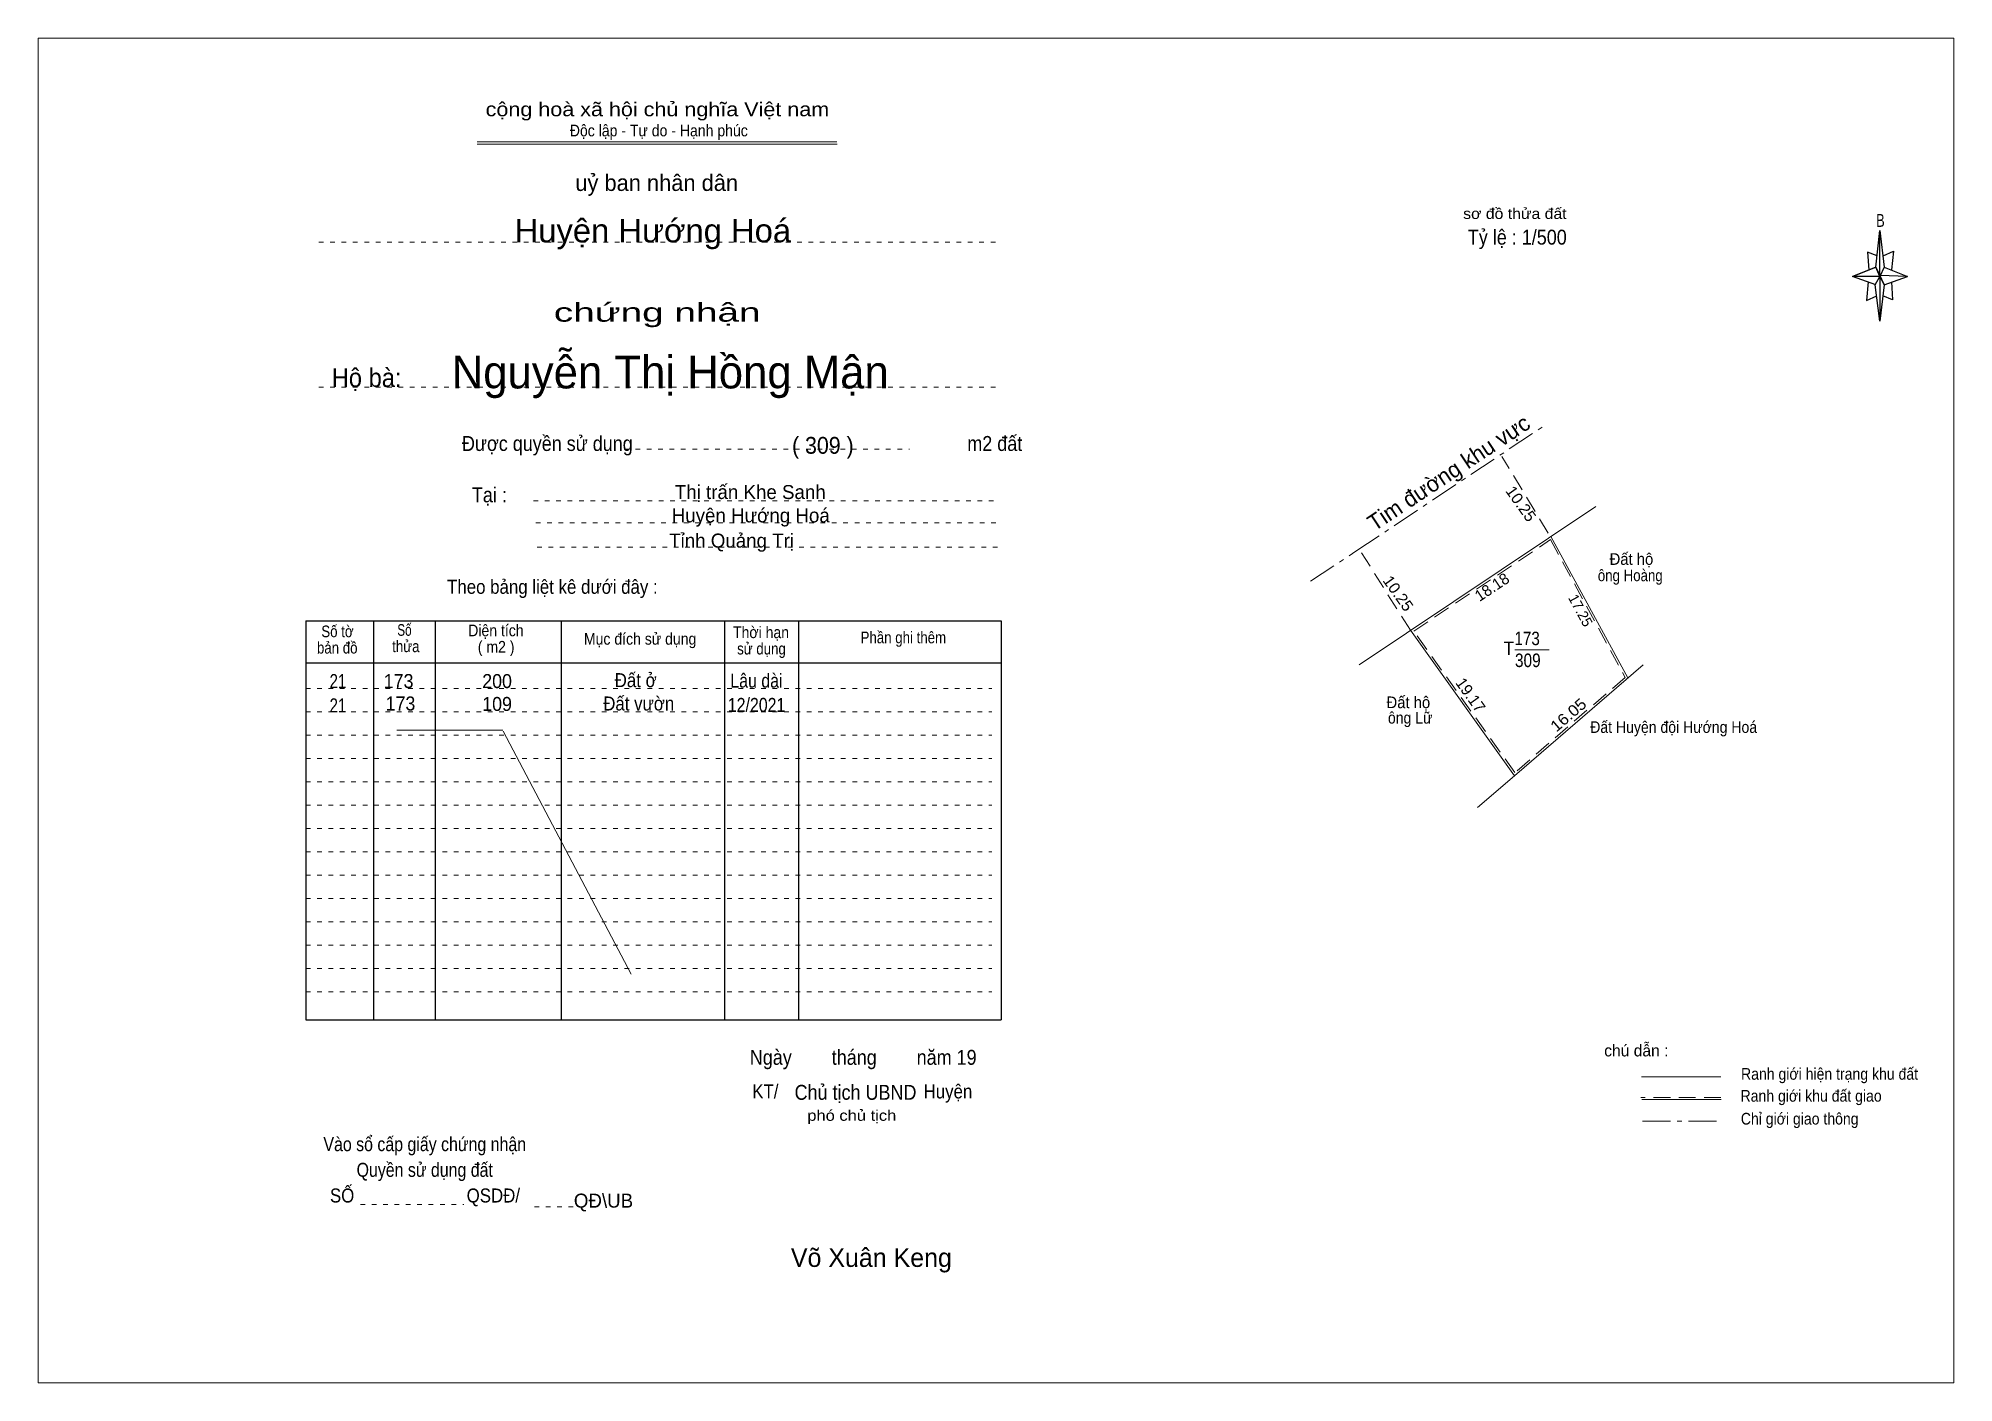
# Model space of a CAD drawing. Header units: centimetres. Extents: x -0.5 to 40.5, y 0 to 28.8.
import ezdxf
from ezdxf.enums import TextEntityAlignment as Align

# ---------------------------------------------------------------- set-up
doc = ezdxf.new("R2010")
doc.units = ezdxf.units.CM
doc.header["$LTSCALE"] = 0.12
for name, pattern in [('DOT_DASHED', [7.7, 5, -1.2, 0.3, -1.2]), ('DOTTED', [1.5, 0.3, -1.2]), ('MEDIUM_DASHED', [4.5, 3, -1.5])]:
    doc.linetypes.add(name, pattern=pattern)
for name, color, linetype, lineweight in [('1', 7, 'DOTTED', 13), ('2', 7, 'Continuous', 13), ('50', 7, 'Continuous', 25)]:
    doc.layers.add(name, color=color, linetype=linetype, lineweight=lineweight)
doc.layers.add('34', color=7, linetype='Continuous')
doc.layers.add('51', color=7, linetype='Continuous')

msp = doc.modelspace()

# ---------------------------------------------------------------- linework, layer by layer
at = {"layer": '1', "linetype": 'Continuous'}
for p, q in [((8.91, 26.55), (16.62, 26.55)), ((8.91, 26.5), (16.63, 26.5))]:
    msp.add_line(p, q, dxfattribs=at)
at = {"layer": '1'}
for p, q in [((5.52, 24.4), (20.02, 24.4)), ((5.52, 21.3), (20.02, 21.3)), ((12.06, 19.97), (18.18, 19.97)), ((10.12, 18.86), (20.06, 18.86)), ((10.17, 18.39), (20.11, 18.39)), ((10.2, 17.87), (20.14, 17.87)), ((5.24, 14.84), (19.94, 14.84)), ((5.24, 14.34), (19.94, 14.34)), ((5.24, 13.84), (19.94, 13.84)), ((5.24, 13.34), (19.94, 13.34)), ((5.24, 12.84), (19.94, 12.84)), ((5.24, 12.34), (19.94, 12.34)), ((5.24, 11.84), (19.94, 11.84)), ((5.24, 11.34), (19.94, 11.34)), ((5.24, 10.84), (19.94, 10.84)), ((5.24, 10.34), (19.94, 10.34)), ((5.24, 9.84), (19.94, 9.84)), ((5.24, 9.34), (19.94, 9.34)), ((5.24, 8.84), (19.94, 8.84)), ((5.24, 8.34), (19.94, 8.34)), ((6.41, 3.79), (8.63, 3.79)), ((10.14, 3.74), (11.2, 3.74))]:
    msp.add_line(p, q, dxfattribs=at)
at = {"layer": '1', "linetype": 'Continuous', "lineweight": 25}
for p, q in [((5.24, 16.29), (20.14, 16.29)), ((5.24, 16.29), (5.24, 7.74)), ((6.69, 16.29), (6.69, 7.74)), ((8.01, 16.29), (8.01, 7.74)), ((10.71, 16.29), (10.71, 7.74)), ((14.21, 16.29), (14.21, 7.74)), ((15.8, 16.29), (15.8, 7.74)), ((20.14, 16.29), (20.14, 7.74)), ((5.24, 15.39), (20.14, 15.39)), ((5.24, 7.74), (20.14, 7.74))]:
    msp.add_line(p, q, dxfattribs=at)
at = {"layer": '1', "linetype": 'Continuous'}
msp.add_lwpolyline([(-0.49, -0.03), (40.55, -0.03), (40.55, 28.77), (-0.49, 28.77)], close=True, dxfattribs=at)
at = {"layer": '2', "linetype": 'DOT_DASHED'}
for p, q in [((27.74, 17.78), (31.79, 20.48)), ((26.77, 17.14), (27.74, 17.78))]:
    msp.add_line(p, q, dxfattribs=at)
at = {"layer": '2', "linetype": 'MEDIUM_DASHED'}
for p, q in [((31.86, 18.17), (30.87, 19.81)), ((28.91, 16.09), (27.86, 17.75))]:
    msp.add_line(p, q, dxfattribs=at)
at = {"layer": '2'}
for p, q in [((27.81, 15.35), (32.88, 18.74)), ((33.57, 15.07), (31.92, 18.1)), ((31.14, 12.97), (28.91, 16.09)), ((31.15, 15.67), (31.88, 15.67)), ((33.9, 15.35), (31.14, 12.97)), ((33.9, 15.35), (31.14, 12.97)), ((31.14, 12.97), (30.35, 12.29))]:
    msp.add_line(p, q, dxfattribs=at)
at = {"layer": '2', "linetype": 'MEDIUM_DASHED'}
msp.add_lwpolyline([(31.15, 13.04), (28.98, 16.07), (31.91, 18.03), (33.51, 15.08)], close=True, dxfattribs=at)
at = {"layer": '50'}
for p, q in [((38.88, 23.87), (38.97, 24.65)), ((39.06, 23.87), (39.56, 23.67)), ((38.88, 23.49), (38.38, 23.67)), ((39.06, 23.49), (38.97, 22.71)), ((39.22, 23.55), (39.24, 23.17)), ((39.24, 23.17), (39.03, 23.25))]:
    msp.add_line(p, q, dxfattribs=at)
at = {"layer": '50', "lineweight": 13}
for p, q in [((7.19, 13.95), (9.46, 13.95)), ((9.47, 13.93), (12.21, 8.72)), ((35.56, 6.52), (33.86, 6.52)), ((35.57, 6.04), (33.87, 6.04))]:
    msp.add_line(p, q, dxfattribs=at)
at = {"layer": '50', "linetype": 'MEDIUM_DASHED', "lineweight": 13}
msp.add_line((35.56, 6.08), (33.85, 6.08), dxfattribs=at)
at = {"layer": '50', "linetype": 'DOT_DASHED', "lineweight": 13}
msp.add_line((33.88, 5.57), (35.59, 5.57), dxfattribs=at)
at = {"layer": '50'}
for points in [[(38.97, 24.65), (39.06, 23.87), (38.97, 23.67)], [(38.97, 23.67), (38.38, 23.67), (38.88, 23.87), (39.06, 23.49), (39.56, 23.67), (38.97, 23.69)], [(38.97, 23.67), (38.97, 22.71), (38.87, 23.49)]]:
    msp.add_lwpolyline(points, close=True, dxfattribs=at)
for points in [[(38.97, 23.67), (38.88, 23.87), (38.38, 23.67)], [(38.91, 24.11), (38.7, 24.19), (38.73, 23.81)], [(39.04, 24.11), (39.26, 24.21), (39.22, 23.81)], [(38.72, 23.55), (38.68, 23.15), (38.9, 23.25)], [(38.97, 23.67), (39.06, 23.49), (39.56, 23.67)]]:
    msp.add_lwpolyline(points, dxfattribs=at)

# ---------------------------------------------------------------- texts
at = {"layer": '1'}
for s, height, width, p in [('cộng hoà xã hội chủ nghĩa Việt nam', 0.3, 1.15, (12.775, 27.1)), ('Độc lập - Tự do - Hạnh phúc', 0.25, 0.9, (12.805, 26.67)), ('chứng nhận', 0.4, 1.55, (12.77, 22.7)), ('Được quyền sử dụng                                                                   m2 đất', 0.32, 0.9, (14.59, 19.93)), ('Tại :', 0.32, 0.9, (9.175, 18.83)), ('Theo bảng liệt kê dưới đây :', 0.3, 0.9, (10.525, 16.87)), ('Số tờ', 0.25, 0.85, (5.92, 15.94)), ('Số ', 0.25, 0.75, (7.39, 15.97)), ('Diện tích', 0.25, 0.9, (9.315, 15.96)), ('Mục đích sử dụng', 0.25, 0.9, (12.405, 15.78)), ('Thời hạn', 0.25, 0.9, (14.995, 15.92)), ('Phần ghi thêm', 0.25, 0.85, (18.045, 15.81)), ('bản đồ', 0.25, 0.85, (5.915, 15.59)), ('thửa', 0.25, 0.85, (7.385, 15.62)), ('( m2 )', 0.25, 0.9, (9.32, 15.61)), ('sử dụng', 0.25, 0.85, (15.005, 15.57)), ('Ngày        tháng        năm 19', 0.32, 0.9, (17.185, 6.78)), ('Chủ tịch UBND', 0.32, 0.9, (17.02, 6.03)), ('Vào sổ cấp giấy chứng nhận', 0.3, 0.85, (7.79, 4.93)), ('Quyền sử dụng đất', 0.3, 0.85, (7.79, 4.38)), ('SỐ                        QSDĐ/', 0.3, 0.9, (7.795, 3.83))]:
    msp.add_text(s, height=height, dxfattribs=dict(at, width=width)).set_placement(p, align=Align.CENTER)
msp.add_text('uỷ ban nhân dân', height=0.35, dxfattribs=at).set_placement((12.76, 25.5), align=Align.CENTER)
at = {"layer": '2'}
for s, height, rotation, p in [('Tim đường khu vực', 0.3451, 33.602, (29.8245, 19.3195)), ('18.18', 0.2395, 33.602, (30.7237, 16.915)), ('17.25', 0.22, 298.412, (32.4573, 16.4623)), ('19.17', 0.243, 305.569, (30.0998, 14.6307))]:
    msp.add_text(s, height=height, rotation=rotation, dxfattribs=at).set_placement(p, align=Align.CENTER)
for s, rotation, width, p in [('10.25', 305.569, 1.05, (31.1804, 18.7298)), ('10.25', 305.569, 1.05, (28.5504, 16.8098)), ('16.05', 40.751, 1.1, (32.3717, 14.1844))]:
    msp.add_text(s, height=0.24, rotation=rotation, dxfattribs=dict(at, width=width)).set_placement(p, align=Align.CENTER)
for s, height, width, p in [('Đất hộ', 0.25, 0.95, (33.645, 17.49)), ('ông Hoàng', 0.25, 0.85, (33.62, 17.14)), ('173', 0.2879, 0.85, (31.41, 15.77)), ('309', 0.29, 0.85, (31.425, 15.3)), ('Đất hộ', 0.25, 0.95, (28.865, 14.42)), ('ông Lữ', 0.25, 0.9, (28.905, 14.09)), ('Đất Huyện đội Hướng Hoá', 0.25, 0.9, (34.55, 13.89))]:
    msp.add_text(s, height=height, dxfattribs=dict(at, width=width)).set_placement(p, align=Align.CENTER)
at = {"layer": '2', "width": 0.95}
msp.add_text('T', height=0.2879, dxfattribs=at).set_placement((31.13, 15.56), align=Align.RIGHT)
at = {"layer": '34'}
for s, height, width, p in [('Huyện Hướng Hoá ', 0.5, 1.05, (12.775, 24.4)), ('Hộ bà:', 0.4, 0.95, (6.545, 21.3)), ('( 309 )', 0.36, 0.95, (16.32, 19.87)), ('21', 0.3, 0.8, (5.93, 14.85)), ('173', 0.3, 0.95, (7.23, 14.85)), ('200', 0.3, 0.95, (9.34, 14.85)), ('21', 0.3, 0.8, (5.93, 14.33)), ('173', 0.3, 0.95, (7.27, 14.37)), ('109', 0.3, 0.95, (9.34, 14.36))]:
    msp.add_text(s, height=height, dxfattribs=dict(at, width=width)).set_placement(p, align=Align.CENTER)
for s, height, p in [('Nguyễn Thị Hồng Mận', 0.7, (13.05, 21.27)), ('Thị trấn Khe Sanh', 0.3, (14.765, 18.9)), ('Huyện Hướng Hoá', 0.3, (14.775, 18.4)), ('Tỉnh Quảng Trị', 0.3, (14.365, 17.86))]:
    msp.add_text(s, height=height, dxfattribs=at).set_placement(p, align=Align.CENTER)
at = {"layer": '50'}
for s, height, width, p in [('sơ đồ thửa đất ', 0.23, 1.1, (31.195, 24.9)), ('B', 0.2756, 0.75, (38.98, 24.73)), ('Đất ở ', 0.3, 0.9, (12.36, 14.87)), ('Lâu dài ', 0.3, 0.85, (14.945, 14.86)), ('Đất vườn', 0.3, 0.9, (12.375, 14.37)), ('12/2021', 0.3, 0.85, (14.9, 14.34)), ('Ranh giới hiện trạng khu đất', 0.25, 0.9, (37.89, 6.46)), ('KT/                               Huyện ', 0.3, 0.9, (17.215, 6.06)), ('Ranh giới khu đất giao', 0.25, 0.9, (37.495, 5.99)), ('phó chủ tịch', 0.23, 1.15, (16.94, 5.58)), ('Chỉ giới giao thông', 0.25, 0.9, (37.25, 5.5))]:
    msp.add_text(s, height=height, dxfattribs=dict(at, width=width)).set_placement(p, align=Align.CENTER)
for s, height, p in [('chú dẫn :', 0.25, (33.75, 6.96)), ('QĐ\\UB', 0.3, (11.62, 3.72)), ('Võ Xuân Keng', 0.4, (17.36, 2.45))]:
    msp.add_text(s, height=height, dxfattribs=at).set_placement(p, align=Align.CENTER)
at = {"layer": '51', "width": 0.9}
msp.add_text('Tỷ lệ : 1/500', height=0.32, dxfattribs=at).set_placement((30.14, 24.35))

doc.saveas('drawing.dxf')
